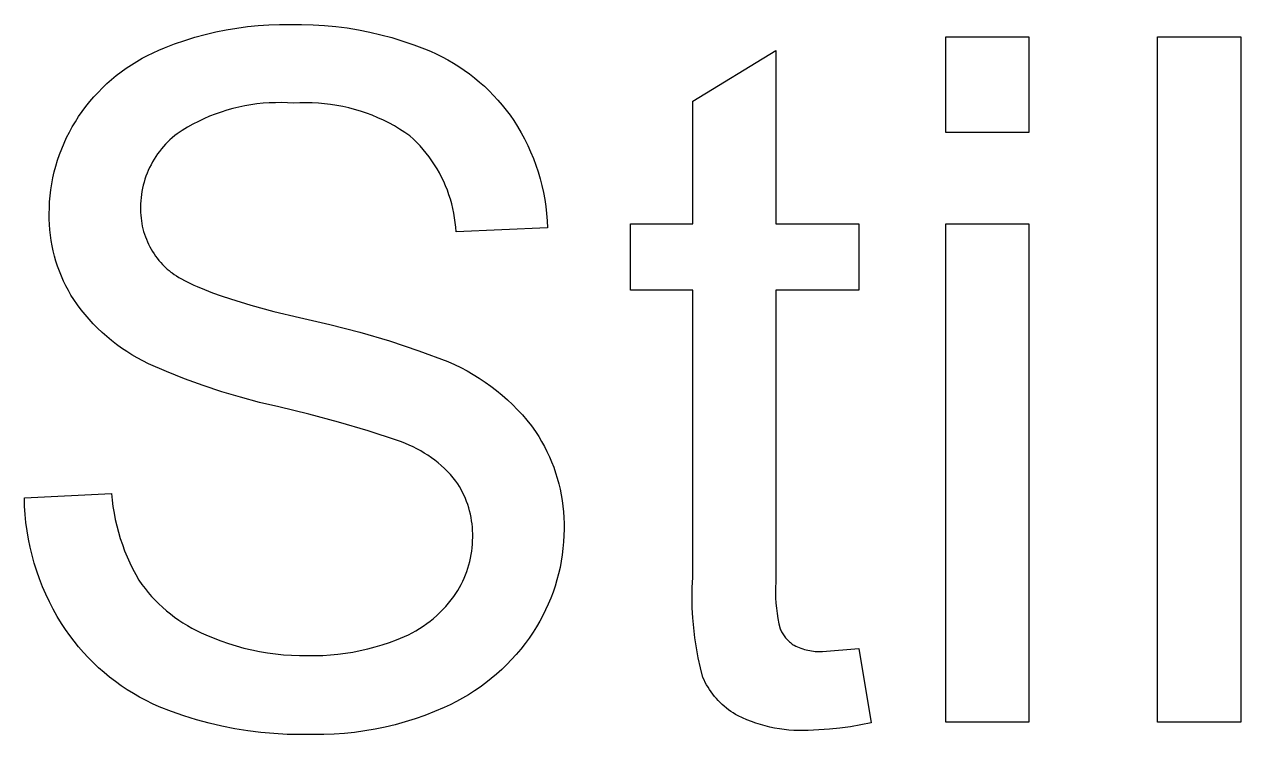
# Model space of a CAD drawing. Header units: millimetres. Extents: x -582 to 3448, y -204 to 2611.
# Drawn here: x 2646.41 to 2694.07, y -27.28 to 0.54 of the extents above; entities that cross this region are included whole.
import ezdxf

# ---------------------------------------------------------------- set-up
doc = ezdxf.new("R2010")
doc.units = ezdxf.units.MM
doc.header["$MEASUREMENT"] = 0
doc.layers.add('Domyslna', color=7, linetype='Continuous', true_color=0x000000)

msp = doc.modelspace()

# ---------------------------------------------------------------- linework, layer by layer
at = {"layer": 'Domyslna'}
for p, q in [((2655.146, 0.454), (2655.564, 0.496)), ((2655.564, 0.496), (2655.983, 0.525)), ((2655.983, 0.525), (2656.403, 0.541)), ((2656.403, 0.541), (2656.823, 0.542)), ((2656.823, 0.542), (2657.271, 0.543)), ((2657.271, 0.543), (2657.719, 0.53)), ((2657.719, 0.53), (2658.167, 0.501)), ((2658.167, 0.501), (2658.613, 0.458)), ((2652.69, -0.089), (2653.091, 0.035)), ((2653.091, 0.035), (2653.496, 0.146)), ((2653.496, 0.146), (2653.905, 0.243)), ((2653.905, 0.243), (2654.316, 0.327)), ((2654.316, 0.327), (2654.73, 0.397)), ((2654.73, 0.397), (2655.146, 0.454)), ((2658.613, 0.458), (2659.058, 0.4)), ((2659.058, 0.4), (2659.501, 0.327)), ((2659.501, 0.327), (2659.94, 0.239)), ((2659.94, 0.239), (2660.377, 0.137)), ((2660.377, 0.137), (2660.81, 0.021)), ((2660.81, 0.021), (2661.239, -0.11)), ((2682.522, -3.688), (2682.522, 0.054)), ((2682.522, 0.054), (2685.775, 0.054)), ((2685.775, 0.054), (2685.775, -3.688)), ((2690.819, -26.789), (2690.819, 0.054)), ((2690.819, 0.054), (2694.072, 0.054)), ((2694.072, 0.054), (2694.072, -26.789)), ((2651.454, -0.568), (2651.676, -0.468)), ((2651.676, -0.468), (2651.901, -0.377)), ((2651.901, -0.377), (2652.293, -0.227)), ((2652.293, -0.227), (2652.69, -0.089)), ((2661.239, -0.11), (2661.664, -0.255)), ((2661.664, -0.255), (2662.083, -0.414)), ((2662.083, -0.414), (2662.317, -0.511)), ((2650.602, -1.037), (2650.809, -0.909)), ((2650.809, -0.909), (2651.02, -0.788)), ((2651.02, -0.788), (2651.235, -0.674)), ((2651.235, -0.674), (2651.454, -0.568)), ((2662.317, -0.511), (2662.548, -0.615)), ((2662.548, -0.615), (2662.775, -0.727)), ((2662.775, -0.727), (2662.999, -0.847)), ((2662.999, -0.847), (2663.218, -0.974)), ((2672.598, -2.463), (2675.852, -0.488)), ((2675.852, -0.488), (2675.852, -7.267)), ((2650.01, -1.464), (2650.202, -1.315)), ((2650.202, -1.315), (2650.4, -1.173)), ((2650.4, -1.173), (2650.602, -1.037)), ((2663.218, -0.974), (2663.432, -1.109)), ((2663.432, -1.109), (2663.643, -1.25)), ((2663.643, -1.25), (2663.848, -1.399)), ((2663.848, -1.399), (2664.048, -1.554)), ((2649.464, -1.948), (2649.64, -1.78)), ((2649.64, -1.78), (2649.822, -1.619)), ((2649.822, -1.619), (2650.01, -1.464)), ((2664.048, -1.554), (2664.243, -1.716)), ((2664.243, -1.716), (2664.433, -1.884)), ((2664.433, -1.884), (2664.616, -2.059)), ((2648.971, -2.485), (2649.129, -2.301)), ((2649.129, -2.301), (2649.293, -2.121)), ((2649.293, -2.121), (2649.464, -1.948)), ((2664.616, -2.059), (2664.794, -2.239)), ((2664.794, -2.239), (2664.966, -2.426)), ((2648.673, -2.87), (2648.819, -2.675)), ((2648.819, -2.675), (2648.971, -2.485)), ((2654.346, -2.819), (2654.116, -2.892)), ((2654.578, -2.755), (2654.346, -2.819)), ((2654.812, -2.698), (2654.578, -2.755)), ((2655.047, -2.649), (2654.812, -2.698)), ((2655.285, -2.608), (2655.047, -2.649)), ((2655.523, -2.575), (2655.285, -2.608)), ((2655.763, -2.551), (2655.523, -2.575)), ((2656.003, -2.534), (2655.763, -2.551)), ((2656.243, -2.526), (2656.003, -2.534)), ((2656.484, -2.525), (2656.243, -2.526)), ((2656.725, -2.533), (2656.484, -2.525)), ((2656.965, -2.549), (2656.725, -2.533)), ((2657.206, -2.536), (2656.965, -2.549)), ((2657.447, -2.531), (2657.206, -2.536)), ((2657.688, -2.535), (2657.447, -2.531)), ((2657.928, -2.547), (2657.688, -2.535)), ((2658.169, -2.567), (2657.928, -2.547)), ((2658.408, -2.595), (2658.169, -2.567)), ((2658.646, -2.632), (2658.408, -2.595)), ((2658.883, -2.677), (2658.646, -2.632)), ((2659.118, -2.73), (2658.883, -2.677)), ((2659.351, -2.791), (2659.118, -2.73)), ((2659.582, -2.86), (2659.351, -2.791)), ((2659.811, -2.937), (2659.582, -2.86)), ((2664.966, -2.426), (2665.131, -2.618)), ((2665.131, -2.618), (2665.29, -2.815)), ((2665.29, -2.815), (2665.442, -3.018)), ((2672.598, -7.267), (2672.598, -2.463)), ((2648.285, -3.475), (2648.406, -3.271)), ((2648.406, -3.271), (2648.534, -3.07)), ((2648.534, -3.07), (2648.673, -2.87)), ((2653.227, -3.258), (2653.012, -3.368)), ((2653.444, -3.155), (2653.227, -3.258)), ((2653.665, -3.06), (2653.444, -3.155)), ((2653.889, -2.972), (2653.665, -3.06)), ((2654.116, -2.892), (2653.889, -2.972)), ((2660.036, -3.021), (2659.811, -2.937)), ((2660.259, -3.114), (2660.036, -3.021)), ((2660.478, -3.214), (2660.259, -3.114)), ((2660.694, -3.322), (2660.478, -3.214)), ((2660.906, -3.436), (2660.694, -3.322)), ((2665.442, -3.018), (2665.587, -3.225)), ((2665.587, -3.225), (2665.736, -3.461)), ((2648.063, -3.896), (2648.17, -3.684)), ((2648.17, -3.684), (2648.285, -3.475)), ((2652.394, -3.741), (2652.298, -3.817)), ((2652.596, -3.61), (2652.394, -3.741)), ((2652.802, -3.486), (2652.596, -3.61)), ((2653.012, -3.368), (2652.802, -3.486)), ((2661.114, -3.559), (2660.906, -3.436)), ((2661.317, -3.688), (2661.114, -3.559)), ((2661.516, -3.824), (2661.317, -3.688)), ((2665.736, -3.461), (2665.877, -3.702)), ((2665.877, -3.702), (2666.009, -3.947)), ((2685.775, -3.688), (2682.522, -3.688)), ((2647.872, -4.332), (2647.964, -4.112)), ((2647.964, -4.112), (2648.063, -3.896)), ((2651.855, -4.245), (2651.775, -4.339)), ((2651.937, -4.153), (2651.855, -4.245)), ((2652.023, -4.065), (2651.937, -4.153)), ((2652.112, -3.979), (2652.023, -4.065)), ((2652.203, -3.897), (2652.112, -3.979)), ((2652.298, -3.817), (2652.203, -3.897)), ((2661.654, -3.95), (2661.516, -3.824)), ((2661.787, -4.081), (2661.654, -3.95)), ((2661.915, -4.217), (2661.787, -4.081)), ((2662.039, -4.356), (2661.915, -4.217)), ((2666.009, -3.947), (2666.133, -4.197)), ((2666.133, -4.197), (2666.248, -4.452)), ((2647.711, -4.779), (2647.788, -4.554)), ((2647.788, -4.554), (2647.872, -4.332)), ((2651.491, -4.74), (2651.428, -4.847)), ((2651.557, -4.636), (2651.491, -4.74)), ((2651.626, -4.535), (2651.557, -4.636)), ((2651.699, -4.435), (2651.626, -4.535)), ((2651.775, -4.339), (2651.699, -4.435)), ((2662.157, -4.5), (2662.039, -4.356)), ((2662.271, -4.648), (2662.157, -4.5)), ((2662.379, -4.8), (2662.271, -4.648)), ((2666.248, -4.452), (2666.354, -4.71)), ((2666.354, -4.71), (2666.451, -4.971)), ((2647.528, -5.469), (2647.581, -5.237)), ((2647.581, -5.237), (2647.642, -5.007)), ((2647.642, -5.007), (2647.711, -4.779)), ((2651.263, -5.177), (2651.216, -5.291)), ((2651.315, -5.065), (2651.263, -5.177)), ((2651.37, -4.955), (2651.315, -5.065)), ((2651.428, -4.847), (2651.37, -4.955)), ((2662.482, -4.956), (2662.379, -4.8)), ((2662.58, -5.115), (2662.482, -4.956)), ((2662.672, -5.277), (2662.58, -5.115)), ((2666.451, -4.971), (2666.539, -5.236)), ((2666.539, -5.236), (2666.618, -5.503)), ((2647.447, -5.937), (2647.484, -5.702)), ((2647.484, -5.702), (2647.528, -5.469)), ((2651.097, -5.641), (2651.066, -5.76)), ((2651.133, -5.523), (2651.097, -5.641)), ((2651.172, -5.406), (2651.133, -5.523)), ((2651.216, -5.291), (2651.172, -5.406)), ((2662.759, -5.442), (2662.672, -5.277)), ((2662.84, -5.611), (2662.759, -5.442)), ((2662.914, -5.781), (2662.84, -5.611)), ((2666.618, -5.503), (2666.687, -5.773)), ((2647.398, -6.41), (2647.418, -6.173)), ((2647.418, -6.173), (2647.447, -5.937)), ((2650.996, -6.123), (2650.981, -6.245)), ((2651.015, -6.001), (2650.996, -6.123)), ((2651.038, -5.88), (2651.015, -6.001)), ((2651.066, -5.76), (2651.038, -5.88)), ((2662.983, -5.955), (2662.914, -5.781)), ((2663.046, -6.131), (2662.983, -5.955)), ((2663.103, -6.308), (2663.046, -6.131)), ((2666.687, -5.773), (2666.747, -6.046)), ((2666.747, -6.046), (2666.798, -6.32)), ((2647.382, -6.886), (2647.386, -6.648)), ((2647.386, -6.648), (2647.398, -6.41)), ((2650.961, -6.614), (2650.959, -6.721)), ((2650.963, -6.491), (2650.961, -6.614)), ((2650.97, -6.368), (2650.963, -6.491)), ((2650.981, -6.245), (2650.97, -6.368)), ((2663.154, -6.488), (2663.103, -6.308)), ((2663.198, -6.669), (2663.154, -6.488)), ((2663.236, -6.852), (2663.198, -6.669)), ((2666.798, -6.32), (2666.839, -6.596)), ((2666.839, -6.596), (2666.87, -6.873)), ((2647.383, -7.094), (2647.382, -6.886)), ((2647.391, -7.302), (2647.383, -7.094)), ((2650.959, -6.721), (2650.962, -6.829)), ((2650.962, -6.829), (2650.968, -6.936)), ((2650.968, -6.936), (2650.978, -7.044)), ((2650.978, -7.044), (2650.991, -7.15)), ((2663.268, -7.036), (2663.236, -6.852)), ((2663.293, -7.221), (2663.268, -7.036)), ((2666.87, -6.873), (2666.892, -7.151)), ((2647.406, -7.51), (2647.391, -7.302)), ((2647.429, -7.717), (2647.406, -7.51)), ((2650.991, -7.15), (2651.008, -7.257)), ((2651.008, -7.257), (2651.029, -7.362)), ((2651.029, -7.362), (2651.054, -7.467)), ((2651.054, -7.467), (2651.082, -7.571)), ((2651.082, -7.571), (2651.113, -7.674)), ((2663.312, -7.406), (2663.293, -7.221)), ((2663.325, -7.592), (2663.312, -7.406)), ((2666.904, -7.43), (2663.325, -7.592)), ((2666.892, -7.151), (2666.904, -7.43)), ((2670.158, -9.87), (2670.158, -7.267)), ((2670.158, -7.267), (2672.598, -7.267)), ((2675.852, -7.267), (2679.105, -7.267)), ((2679.105, -7.267), (2679.105, -9.87)), ((2682.522, -26.789), (2682.522, -7.267)), ((2682.522, -7.267), (2685.775, -7.267)), ((2685.775, -7.267), (2685.775, -26.789)), ((2647.458, -7.923), (2647.429, -7.717)), ((2647.495, -8.128), (2647.458, -7.923)), ((2651.113, -7.674), (2651.148, -7.775)), ((2651.148, -7.775), (2651.187, -7.876)), ((2651.187, -7.876), (2651.229, -7.975)), ((2651.229, -7.975), (2651.274, -8.073)), ((2651.274, -8.073), (2651.323, -8.169)), ((2647.538, -8.332), (2647.495, -8.128)), ((2647.589, -8.534), (2647.538, -8.332)), ((2647.646, -8.734), (2647.589, -8.534)), ((2651.323, -8.169), (2651.375, -8.263)), ((2651.375, -8.263), (2651.43, -8.355)), ((2651.43, -8.355), (2651.488, -8.446)), ((2651.488, -8.446), (2651.549, -8.534)), ((2651.549, -8.534), (2651.614, -8.62)), ((2647.71, -8.933), (2647.646, -8.734)), ((2647.781, -9.129), (2647.71, -8.933)), ((2651.614, -8.62), (2651.681, -8.704)), ((2651.681, -8.704), (2651.751, -8.786)), ((2651.751, -8.786), (2651.824, -8.865)), ((2651.824, -8.865), (2651.899, -8.942)), ((2651.899, -8.942), (2651.978, -9.016)), ((2651.978, -9.016), (2652.009, -9.045)), ((2652.009, -9.045), (2652.043, -9.075)), ((2647.859, -9.322), (2647.781, -9.129)), ((2647.943, -9.512), (2647.859, -9.322)), ((2648.034, -9.7), (2647.943, -9.512)), ((2652.043, -9.075), (2652.078, -9.104)), ((2652.078, -9.104), (2652.115, -9.134)), ((2652.115, -9.134), (2652.153, -9.164)), ((2652.153, -9.164), (2652.193, -9.193)), ((2652.193, -9.193), (2652.277, -9.252)), ((2652.277, -9.252), (2652.367, -9.312)), ((2652.367, -9.312), (2652.464, -9.371)), ((2652.464, -9.371), (2652.567, -9.431)), ((2652.567, -9.431), (2652.677, -9.49)), ((2652.677, -9.49), (2652.793, -9.55)), ((2648.131, -9.884), (2648.034, -9.7)), ((2648.234, -10.065), (2648.131, -9.884)), ((2652.793, -9.55), (2652.914, -9.61)), ((2652.914, -9.61), (2653.043, -9.67)), ((2653.043, -9.67), (2653.177, -9.73)), ((2653.177, -9.73), (2653.465, -9.85)), ((2653.465, -9.85), (2653.778, -9.97)), ((2653.778, -9.97), (2654.116, -10.091)), ((2672.598, -9.87), (2670.158, -9.87)), ((2672.598, -21.126), (2672.598, -9.87)), ((2679.105, -9.87), (2675.852, -9.87)), ((2675.852, -9.87), (2675.852, -21.314)), ((2648.344, -10.242), (2648.234, -10.065)), ((2648.484, -10.442), (2648.344, -10.242)), ((2648.631, -10.636), (2648.484, -10.442)), ((2654.116, -10.091), (2654.48, -10.213)), ((2654.48, -10.213), (2655.282, -10.456)), ((2655.282, -10.456), (2656.184, -10.701)), ((2648.784, -10.825), (2648.631, -10.636)), ((2648.943, -11.01), (2648.784, -10.825)), ((2656.184, -10.701), (2657.187, -10.948)), ((2657.187, -10.948), (2658.372, -11.212)), ((2649.108, -11.189), (2648.943, -11.01)), ((2649.279, -11.362), (2649.108, -11.189)), ((2649.456, -11.53), (2649.279, -11.362)), ((2658.372, -11.212), (2659.548, -11.517)), ((2649.638, -11.691), (2649.456, -11.53)), ((2649.826, -11.847), (2649.638, -11.691)), ((2650.018, -11.996), (2649.826, -11.847)), ((2659.548, -11.517), (2660.712, -11.861)), ((2660.712, -11.861), (2661.864, -12.245)), ((2650.215, -12.139), (2650.018, -11.996)), ((2650.417, -12.276), (2650.215, -12.139)), ((2650.623, -12.405), (2650.417, -12.276)), ((2661.864, -12.245), (2663.002, -12.669)), ((2650.834, -12.528), (2650.623, -12.405)), ((2651.048, -12.644), (2650.834, -12.528)), ((2651.266, -12.753), (2651.048, -12.644)), ((2651.972, -13.06), (2651.266, -12.753)), ((2663.002, -12.669), (2663.257, -12.781)), ((2663.257, -12.781), (2663.508, -12.902)), ((2652.688, -13.345), (2651.972, -13.06)), ((2653.411, -13.609), (2652.688, -13.345)), ((2663.508, -12.902), (2663.754, -13.032)), ((2663.754, -13.032), (2663.996, -13.169)), ((2663.996, -13.169), (2664.233, -13.316)), ((2664.233, -13.316), (2664.465, -13.47)), ((2654.143, -13.85), (2653.411, -13.609)), ((2664.465, -13.47), (2664.692, -13.632)), ((2664.692, -13.632), (2664.912, -13.802)), ((2664.912, -13.802), (2665.127, -13.979)), ((2654.881, -14.069), (2654.143, -13.85)), ((2655.626, -14.265), (2654.881, -14.069)), ((2656.376, -14.439), (2655.626, -14.265)), ((2665.127, -13.979), (2665.336, -14.163)), ((2665.336, -14.163), (2665.538, -14.355)), ((2657.552, -14.722), (2656.376, -14.439)), ((2658.719, -15.037), (2657.552, -14.722)), ((2665.538, -14.355), (2665.733, -14.553)), ((2665.733, -14.553), (2665.922, -14.758)), ((2665.922, -14.758), (2666.103, -14.97)), ((2659.878, -15.383), (2658.719, -15.037)), ((2666.103, -14.97), (2666.277, -15.187)), ((2666.277, -15.187), (2666.444, -15.41)), ((2661.027, -15.76), (2659.878, -15.383)), ((2666.444, -15.41), (2666.564, -15.599)), ((2666.564, -15.599), (2666.679, -15.793)), ((2661.184, -15.814), (2661.027, -15.76)), ((2661.339, -15.874), (2661.184, -15.814)), ((2661.493, -15.939), (2661.339, -15.874)), ((2661.643, -16.009), (2661.493, -15.939)), ((2661.792, -16.085), (2661.643, -16.009)), ((2661.938, -16.165), (2661.792, -16.085)), ((2662.08, -16.25), (2661.938, -16.165)), ((2666.679, -15.793), (2666.786, -15.99)), ((2666.786, -15.99), (2666.887, -16.19)), ((2666.887, -16.19), (2666.982, -16.394)), ((2662.22, -16.34), (2662.08, -16.25)), ((2662.357, -16.435), (2662.22, -16.34)), ((2662.491, -16.534), (2662.357, -16.435)), ((2662.621, -16.638), (2662.491, -16.534)), ((2662.747, -16.746), (2662.621, -16.638)), ((2666.982, -16.394), (2667.069, -16.601)), ((2667.069, -16.601), (2667.15, -16.81)), ((2662.87, -16.858), (2662.747, -16.746)), ((2662.989, -16.975), (2662.87, -16.858)), ((2663.104, -17.095), (2662.989, -16.975)), ((2663.215, -17.219), (2663.104, -17.095)), ((2667.15, -16.81), (2667.223, -17.022)), ((2667.223, -17.022), (2667.289, -17.237)), ((2663.321, -17.347), (2663.215, -17.219)), ((2663.392, -17.455), (2663.321, -17.347)), ((2663.46, -17.566), (2663.392, -17.455)), ((2663.524, -17.679), (2663.46, -17.566)), ((2667.289, -17.237), (2667.348, -17.453)), ((2667.348, -17.453), (2667.4, -17.672)), ((2646.406, -18.004), (2649.822, -17.842)), ((2646.416, -18.329), (2646.406, -18.004)), ((2649.822, -17.842), (2649.847, -18.096)), ((2649.847, -18.096), (2649.879, -18.35)), ((2663.583, -17.794), (2663.524, -17.679)), ((2663.639, -17.911), (2663.583, -17.794)), ((2663.691, -18.03), (2663.639, -17.911)), ((2663.738, -18.15), (2663.691, -18.03)), ((2667.4, -17.672), (2667.444, -17.892)), ((2667.444, -17.892), (2667.481, -18.113)), ((2667.481, -18.113), (2667.511, -18.336)), ((2646.437, -18.654), (2646.416, -18.329)), ((2649.879, -18.35), (2649.92, -18.603)), ((2663.782, -18.272), (2663.738, -18.15)), ((2663.821, -18.396), (2663.782, -18.272)), ((2663.856, -18.521), (2663.821, -18.396)), ((2663.886, -18.647), (2663.856, -18.521)), ((2667.511, -18.336), (2667.533, -18.559)), ((2667.533, -18.559), (2667.548, -18.783)), ((2646.469, -18.977), (2646.437, -18.654)), ((2646.512, -19.3), (2646.469, -18.977)), ((2649.92, -18.603), (2649.97, -18.855)), ((2649.97, -18.855), (2650.027, -19.104)), ((2663.912, -18.774), (2663.886, -18.647)), ((2663.934, -18.901), (2663.912, -18.774)), ((2663.951, -19.03), (2663.934, -18.901)), ((2663.964, -19.159), (2663.951, -19.03)), ((2667.548, -18.783), (2667.555, -19.008)), ((2667.555, -19.008), (2667.555, -19.232)), ((2646.566, -19.62), (2646.512, -19.3)), ((2650.027, -19.104), (2650.093, -19.352)), ((2650.093, -19.352), (2650.166, -19.597)), ((2663.972, -19.288), (2663.964, -19.159)), ((2663.976, -19.418), (2663.972, -19.288)), ((2663.976, -19.547), (2663.976, -19.418)), ((2667.55, -19.484), (2667.537, -19.735)), ((2667.555, -19.232), (2667.55, -19.484)), ((2646.632, -19.939), (2646.566, -19.62)), ((2646.708, -20.255), (2646.632, -19.939)), ((2650.166, -19.597), (2650.248, -19.84)), ((2650.248, -19.84), (2650.337, -20.08)), ((2663.937, -20.095), (2663.954, -19.959)), ((2663.954, -19.959), (2663.966, -19.822)), ((2663.966, -19.822), (2663.973, -19.685)), ((2663.973, -19.685), (2663.976, -19.547)), ((2667.515, -19.986), (2667.484, -20.235)), ((2667.537, -19.735), (2667.515, -19.986)), ((2646.795, -20.568), (2646.708, -20.255)), ((2650.337, -20.08), (2650.434, -20.317)), ((2650.434, -20.317), (2650.538, -20.551)), ((2663.86, -20.5), (2663.891, -20.366)), ((2663.891, -20.366), (2663.916, -20.231)), ((2663.916, -20.231), (2663.937, -20.095)), ((2667.445, -20.484), (2667.398, -20.731)), ((2667.484, -20.235), (2667.445, -20.484)), ((2646.892, -20.878), (2646.795, -20.568)), ((2647.001, -21.185), (2646.892, -20.878)), ((2650.538, -20.551), (2650.651, -20.781)), ((2650.651, -20.781), (2650.77, -21.008)), ((2663.694, -21.023), (2663.742, -20.895)), ((2663.742, -20.895), (2663.786, -20.764)), ((2663.786, -20.764), (2663.825, -20.633)), ((2663.825, -20.633), (2663.86, -20.5)), ((2667.398, -20.731), (2667.342, -20.977)), ((2647.119, -21.488), (2647.001, -21.185)), ((2650.77, -21.008), (2650.897, -21.23)), ((2650.897, -21.23), (2651.013, -21.395)), ((2651.013, -21.395), (2651.135, -21.556)), ((2663.458, -21.519), (2663.523, -21.398)), ((2663.523, -21.398), (2663.584, -21.275)), ((2663.584, -21.275), (2663.641, -21.15)), ((2663.641, -21.15), (2663.694, -21.023)), ((2667.278, -21.22), (2667.206, -21.461)), ((2667.342, -20.977), (2667.278, -21.22)), ((2672.58, -21.521), (2672.598, -21.126)), ((2675.852, -21.314), (2675.842, -21.518)), ((2647.249, -21.786), (2647.119, -21.488)), ((2647.388, -22.08), (2647.249, -21.786)), ((2651.135, -21.556), (2651.262, -21.713)), ((2651.262, -21.713), (2651.394, -21.865)), ((2651.394, -21.865), (2651.532, -22.013)), ((2663.137, -22.002), (2663.238, -21.868)), ((2663.238, -21.868), (2663.316, -21.754)), ((2663.316, -21.754), (2663.389, -21.638)), ((2663.389, -21.638), (2663.458, -21.519)), ((2667.125, -21.7), (2667.036, -21.935)), ((2667.206, -21.461), (2667.125, -21.7)), ((2672.574, -21.916), (2672.58, -21.521)), ((2672.582, -22.312), (2672.574, -21.916)), ((2675.842, -21.518), (2675.84, -21.722)), ((2675.84, -21.722), (2675.845, -21.927)), ((2675.845, -21.927), (2675.857, -22.131)), ((2647.537, -22.369), (2647.388, -22.08)), ((2647.696, -22.653), (2647.537, -22.369)), ((2651.532, -22.013), (2651.674, -22.156)), ((2651.674, -22.156), (2651.822, -22.294)), ((2651.822, -22.294), (2651.973, -22.427)), ((2662.688, -22.502), (2662.807, -22.383)), ((2662.807, -22.383), (2662.921, -22.26)), ((2662.921, -22.26), (2663.031, -22.133)), ((2663.031, -22.133), (2663.137, -22.002)), ((2666.835, -22.396), (2666.723, -22.622)), ((2666.94, -22.167), (2666.835, -22.396)), ((2667.036, -21.935), (2666.94, -22.167)), ((2672.603, -22.707), (2672.582, -22.312)), ((2675.857, -22.131), (2675.876, -22.334)), ((2675.876, -22.334), (2675.902, -22.537)), ((2647.865, -22.931), (2647.696, -22.653)), ((2651.973, -22.427), (2652.13, -22.554)), ((2652.13, -22.554), (2652.29, -22.677)), ((2652.29, -22.677), (2652.455, -22.793)), ((2652.455, -22.793), (2652.623, -22.904)), ((2662.174, -22.935), (2662.308, -22.833)), ((2662.308, -22.833), (2662.438, -22.727)), ((2662.438, -22.727), (2662.565, -22.617)), ((2662.565, -22.617), (2662.688, -22.502)), ((2666.603, -22.843), (2666.476, -23.06)), ((2666.723, -22.622), (2666.603, -22.843)), ((2672.636, -23.101), (2672.603, -22.707)), ((2675.902, -22.537), (2675.935, -22.738)), ((2675.935, -22.738), (2675.975, -22.939)), ((2648.02, -23.167), (2647.865, -22.931)), ((2648.184, -23.399), (2648.02, -23.167)), ((2652.623, -22.904), (2652.795, -23.01)), ((2652.795, -23.01), (2652.971, -23.109)), ((2652.971, -23.109), (2653.15, -23.202)), ((2653.15, -23.202), (2653.332, -23.289)), ((2653.332, -23.289), (2653.517, -23.37)), ((2661.455, -23.369), (2661.604, -23.292)), ((2661.604, -23.292), (2661.751, -23.21)), ((2661.751, -23.21), (2661.895, -23.123)), ((2661.895, -23.123), (2662.036, -23.031)), ((2662.036, -23.031), (2662.174, -22.935)), ((2666.341, -23.272), (2666.188, -23.498)), ((2666.476, -23.06), (2666.341, -23.272)), ((2672.683, -23.493), (2672.636, -23.101)), ((2675.975, -22.939), (2676.022, -23.138)), ((2676.022, -23.138), (2676.04, -23.179)), ((2676.04, -23.179), (2676.06, -23.221)), ((2676.06, -23.221), (2676.081, -23.261)), ((2676.081, -23.261), (2676.103, -23.301)), ((2676.103, -23.301), (2676.127, -23.34)), ((2676.127, -23.34), (2676.152, -23.378)), ((2648.355, -23.625), (2648.184, -23.399)), ((2648.534, -23.845), (2648.355, -23.625)), ((2653.517, -23.37), (2653.808, -23.494)), ((2653.808, -23.494), (2654.102, -23.608)), ((2654.102, -23.608), (2654.401, -23.712)), ((2654.401, -23.712), (2654.703, -23.806)), ((2654.703, -23.806), (2655.008, -23.89)), ((2660.148, -23.849), (2660.432, -23.764)), ((2660.432, -23.764), (2660.713, -23.67)), ((2660.713, -23.67), (2660.991, -23.567)), ((2660.991, -23.567), (2661.148, -23.507)), ((2661.148, -23.507), (2661.303, -23.44)), ((2661.303, -23.44), (2661.455, -23.369)), ((2666.027, -23.718), (2665.859, -23.933)), ((2666.188, -23.498), (2666.027, -23.718)), ((2672.742, -23.884), (2672.683, -23.493)), ((2676.152, -23.378), (2676.178, -23.415)), ((2676.178, -23.415), (2676.205, -23.452)), ((2676.205, -23.452), (2676.234, -23.487)), ((2676.234, -23.487), (2676.264, -23.522)), ((2676.264, -23.522), (2676.295, -23.556)), ((2676.295, -23.556), (2676.327, -23.588)), ((2676.327, -23.588), (2676.36, -23.619)), ((2676.36, -23.619), (2676.394, -23.65)), ((2676.394, -23.65), (2676.429, -23.679)), ((2676.429, -23.679), (2676.465, -23.707)), ((2676.465, -23.707), (2676.502, -23.734)), ((2676.502, -23.734), (2676.54, -23.759)), ((2676.54, -23.759), (2676.579, -23.783)), ((2676.579, -23.783), (2676.642, -23.816)), ((2676.642, -23.816), (2676.707, -23.846)), ((2648.719, -24.059), (2648.534, -23.845)), ((2648.912, -24.267), (2648.719, -24.059)), ((2649.112, -24.468), (2648.912, -24.267)), ((2655.008, -23.89), (2655.315, -23.963)), ((2655.315, -23.963), (2655.625, -24.026)), ((2655.625, -24.026), (2655.936, -24.079)), ((2655.936, -24.079), (2656.25, -24.122)), ((2656.25, -24.122), (2656.564, -24.154)), ((2656.564, -24.154), (2656.879, -24.175)), ((2656.879, -24.175), (2657.195, -24.186)), ((2657.195, -24.186), (2657.511, -24.186)), ((2657.511, -24.186), (2657.808, -24.187)), ((2657.808, -24.187), (2658.104, -24.178)), ((2658.104, -24.178), (2658.4, -24.16)), ((2658.4, -24.16), (2658.695, -24.132)), ((2658.695, -24.132), (2658.989, -24.094)), ((2658.989, -24.094), (2659.282, -24.047)), ((2659.282, -24.047), (2659.573, -23.99)), ((2659.573, -23.99), (2659.862, -23.924)), ((2659.862, -23.924), (2660.148, -23.849)), ((2665.684, -24.141), (2665.501, -24.344)), ((2665.859, -23.933), (2665.684, -24.141)), ((2672.815, -24.273), (2672.742, -23.884)), ((2672.899, -24.66), (2672.815, -24.273)), ((2676.707, -23.846), (2676.773, -23.874)), ((2676.773, -23.874), (2676.84, -23.9)), ((2676.84, -23.9), (2676.908, -23.923)), ((2676.908, -23.923), (2676.976, -23.944)), ((2676.976, -23.944), (2677.045, -23.963)), ((2677.045, -23.963), (2677.115, -23.979)), ((2677.115, -23.979), (2677.185, -23.993)), ((2677.185, -23.993), (2677.256, -24.005)), ((2677.256, -24.005), (2677.327, -24.014)), ((2677.327, -24.014), (2677.398, -24.021)), ((2677.398, -24.021), (2677.47, -24.025)), ((2677.47, -24.025), (2677.541, -24.027)), ((2677.541, -24.027), (2677.613, -24.027)), ((2677.613, -24.027), (2677.684, -24.024)), ((2677.684, -24.024), (2679.105, -23.914)), ((2679.105, -23.914), (2679.593, -26.82)), ((2649.318, -24.663), (2649.112, -24.468)), ((2649.53, -24.85), (2649.318, -24.663)), ((2665.117, -24.73), (2664.915, -24.913)), ((2665.312, -24.54), (2665.117, -24.73)), ((2665.501, -24.344), (2665.312, -24.54)), ((2672.997, -25.043), (2672.899, -24.66)), ((2649.749, -25.03), (2649.53, -24.85)), ((2649.973, -25.203), (2649.749, -25.03)), ((2650.203, -25.369), (2649.973, -25.203)), ((2664.493, -25.258), (2664.273, -25.42)), ((2664.706, -25.089), (2664.493, -25.258)), ((2664.915, -24.913), (2664.706, -25.089)), ((2673.043, -25.142), (2672.997, -25.043)), ((2673.092, -25.239), (2673.043, -25.142)), ((2673.145, -25.335), (2673.092, -25.239)), ((2650.439, -25.527), (2650.203, -25.369)), ((2650.68, -25.676), (2650.439, -25.527)), ((2650.925, -25.818), (2650.68, -25.676)), ((2663.818, -25.72), (2663.583, -25.858)), ((2664.048, -25.573), (2663.818, -25.72)), ((2664.273, -25.42), (2664.048, -25.573)), ((2673.2, -25.429), (2673.145, -25.335)), ((2673.259, -25.521), (2673.2, -25.429)), ((2673.321, -25.61), (2673.259, -25.521)), ((2673.387, -25.698), (2673.321, -25.61)), ((2673.455, -25.783), (2673.387, -25.698)), ((2651.175, -25.952), (2650.925, -25.818)), ((2651.429, -26.077), (2651.175, -25.952)), ((2651.688, -26.193), (2651.429, -26.077)), ((2652.169, -26.379), (2651.688, -26.193)), ((2663.1, -26.11), (2662.852, -26.224)), ((2663.344, -25.988), (2663.1, -26.11)), ((2663.583, -25.858), (2663.344, -25.988)), ((2673.526, -25.866), (2673.455, -25.783)), ((2673.599, -25.947), (2673.526, -25.866)), ((2673.676, -26.025), (2673.599, -25.947)), ((2673.755, -26.1), (2673.676, -26.025)), ((2673.837, -26.172), (2673.755, -26.1)), ((2673.921, -26.242), (2673.837, -26.172)), ((2652.656, -26.547), (2652.169, -26.379)), ((2653.148, -26.699), (2652.656, -26.547)), ((2661.719, -26.665), (2661.333, -26.786)), ((2662.102, -26.53), (2661.719, -26.665)), ((2662.48, -26.383), (2662.102, -26.53)), ((2662.852, -26.224), (2662.48, -26.383)), ((2674.007, -26.308), (2673.921, -26.242)), ((2674.096, -26.372), (2674.007, -26.308)), ((2674.187, -26.432), (2674.096, -26.372)), ((2674.28, -26.49), (2674.187, -26.432)), ((2674.375, -26.544), (2674.28, -26.49)), ((2674.546, -26.626), (2674.375, -26.544)), ((2674.719, -26.701), (2674.546, -26.626)), ((2653.646, -26.833), (2653.148, -26.699)), ((2654.148, -26.951), (2653.646, -26.833)), ((2654.654, -27.05), (2654.148, -26.951)), ((2655.162, -27.133), (2654.654, -27.05)), ((2655.674, -27.197), (2655.162, -27.133)), ((2659.752, -27.139), (2659.35, -27.194)), ((2660.151, -27.071), (2659.752, -27.139)), ((2660.548, -26.989), (2660.151, -27.071)), ((2660.942, -26.894), (2660.548, -26.989)), ((2661.333, -26.786), (2660.942, -26.894)), ((2674.896, -26.771), (2674.719, -26.701)), ((2675.074, -26.835), (2674.896, -26.771)), ((2675.255, -26.892), (2675.074, -26.835)), ((2675.437, -26.943), (2675.255, -26.892)), ((2675.621, -26.988), (2675.437, -26.943)), ((2675.807, -27.026), (2675.621, -26.988)), ((2675.994, -27.059), (2675.807, -27.026)), ((2676.182, -27.084), (2675.994, -27.059)), ((2676.37, -27.103), (2676.182, -27.084)), ((2676.559, -27.116), (2676.37, -27.103)), ((2676.749, -27.122), (2676.559, -27.116)), ((2676.938, -27.122), (2676.749, -27.122)), ((2677.128, -27.115), (2676.938, -27.122)), ((2677.542, -27.101), (2677.128, -27.115)), ((2677.956, -27.074), (2677.542, -27.101)), ((2678.368, -27.032), (2677.956, -27.074)), ((2678.779, -26.975), (2678.368, -27.032)), ((2679.187, -26.905), (2678.779, -26.975)), ((2679.593, -26.82), (2679.187, -26.905)), ((2685.775, -26.789), (2682.522, -26.789)), ((2694.072, -26.789), (2690.819, -26.789)), ((2656.187, -27.244), (2655.674, -27.197)), ((2656.702, -27.273), (2656.187, -27.244)), ((2657.217, -27.284), (2656.702, -27.273)), ((2657.733, -27.277), (2657.217, -27.284)), ((2658.138, -27.277), (2657.733, -27.277)), ((2658.543, -27.263), (2658.138, -27.277)), ((2658.947, -27.235), (2658.543, -27.263)), ((2659.35, -27.194), (2658.947, -27.235))]:
    msp.add_line(p, q, dxfattribs=at)

doc.saveas('drawing.dxf')
